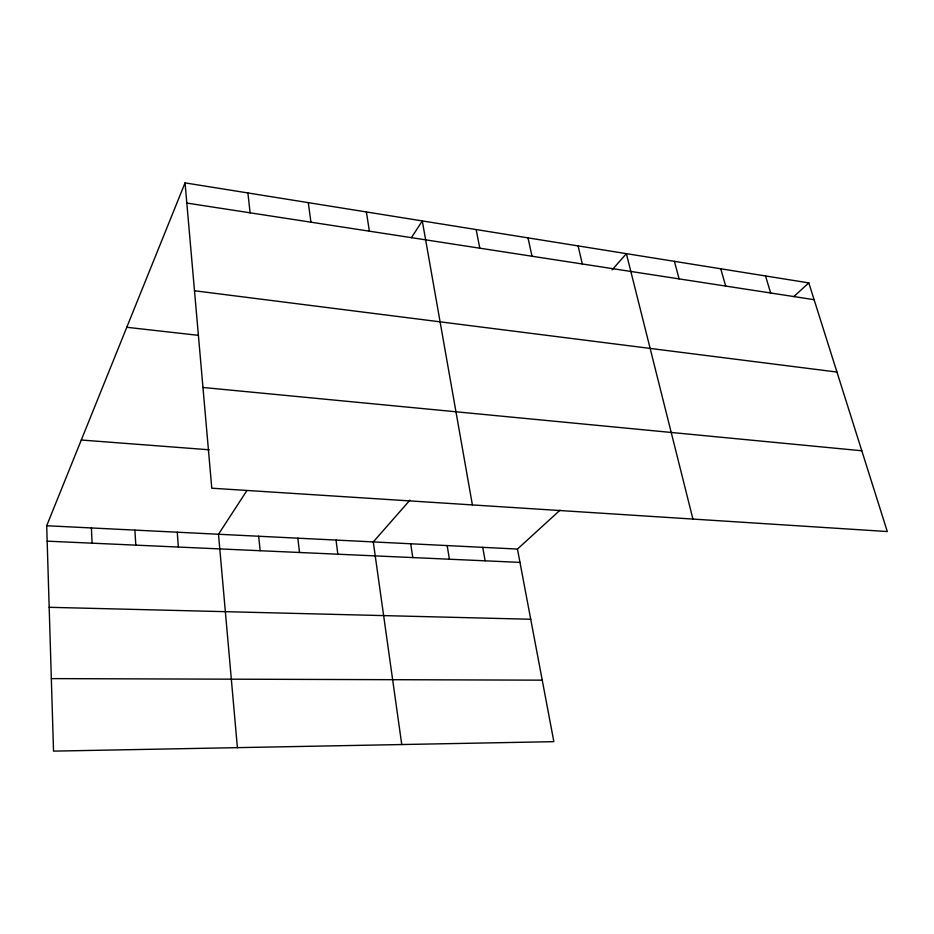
<?xml version="1.0" encoding="UTF-8"?>
<svg xmlns="http://www.w3.org/2000/svg" width="934" height="934" viewBox="0 0 934 934"><rect width="100%" height="100%" fill="white"/><g stroke="black" fill="none" stroke-linecap="round" stroke-linejoin="round"><path stroke-width="1.4" d="M560.061 510.151L517.459 549.064L553.862 741.666L53.53 751.123L46.7 525.737L185.049 182.877L808.809 282.897L887.3 531.539L211.785 488.202L185.049 182.877M246.973 490.467L218.498 534.248L237.388 747.644M411.392 237.703L422.296 220.926L472.394 504.92M409.956 500.145L373.273 541.918L401.76 744.538M612.132 269.868L626.375 253.651L692.935 519.071M793.772 296.638L808.809 282.897M51.335 678.609L542.234 680.162M49.175 607.298L530.722 619.254M47.167 541.16L519.981 562.385M46.7 525.737L517.459 549.064M81.293 440.019L209.216 449.791M202.97 387.47L861.802 450.772M126.779 327.285L198.16 335.318M194.494 290.754L836.946 372.059M186.812 203.063L814.109 299.686M765.541 275.962L770.655 292.996M720.768 268.782L725.683 286.073M674.406 261.345L679.111 278.892M578.088 245.899L582.302 263.983M528.037 237.878L531.983 256.231M476.142 229.554L479.796 248.187M482.738 547.347L485.131 560.82M447.164 545.584L449.417 559.209M366.397 211.96L369.385 231.188M410.68 543.775L412.793 557.575M308.302 202.643L310.929 222.175M336.03 540.074L337.839 554.212M297.853 538.182L299.499 552.484M247.907 192.953L250.114 212.812M258.683 536.244L260.166 550.721M177.25 532.205L178.359 547.055M134.893 530.115L135.804 545.141M91.392 527.955L92.092 543.179"/></g></svg>
